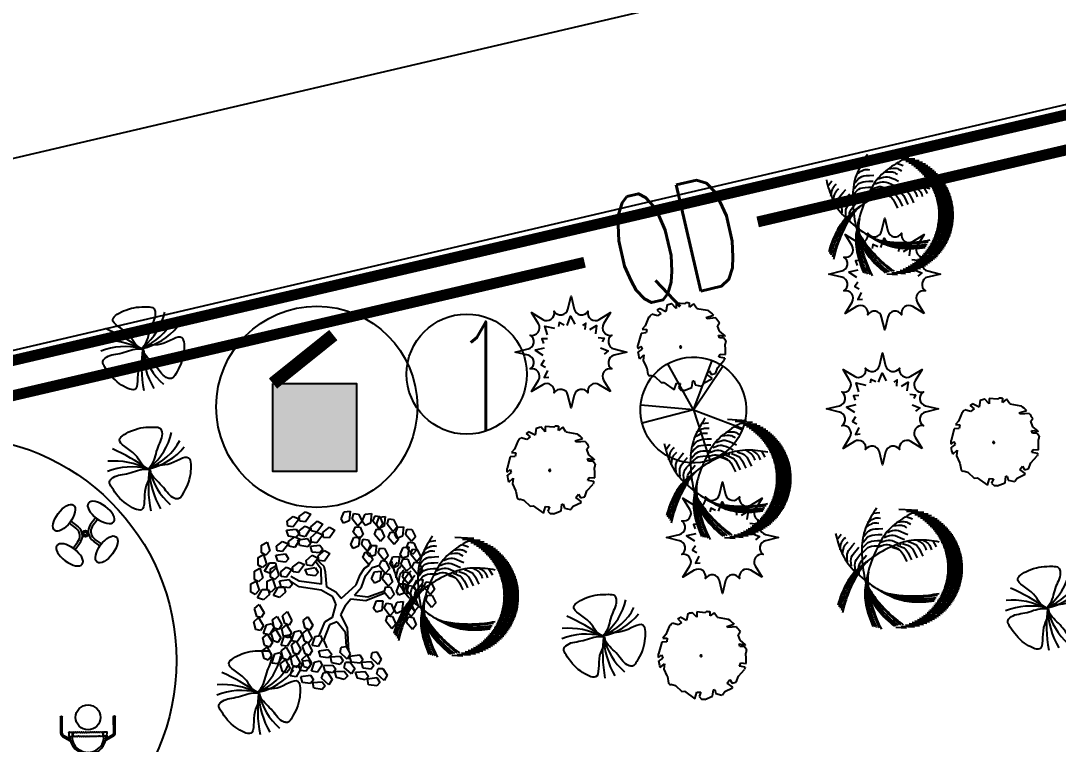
# Model space of a CAD drawing. Extents: x -809667 to 586099, y 3084146 to 3634412.
# Drawn here: x 381265.17 to 381281.83, y 3086096.39 to 3086108.01 of the extents above; entities that cross this region are included whole.
import ezdxf

# ---------------------------------------------------------------- set-up
doc = ezdxf.new("R2010")
doc.units = 0
doc.header["$LTSCALE"] = 0.5
doc.linetypes.add('CONTINOUS', pattern=[0])
doc.layers.get('0').update_dxf_attribs({"linetype": 'CONTINUOUS'})
for name, color, linetype in [('A-S-TREE', 95, 'CONTINUOUS'), ('DIM-照明', 3, 'CONTINUOUS'), ('JZD', 7, 'CONTINUOUS'), ('TEL_TEXT', 7, 'CONTINUOUS'), ('TREE', 3, 'CONTINUOUS'), ('WIRE-照明', 1, 'CONTINUOUS'), ('WIRE-通讯', 4, 'CONTINUOUS'), ('乔木', 84, 'CONTINUOUS'), ('器材', 1, 'CONTINUOUS'), ('文字', 7, 'CONTINUOUS'), ('树木', 94, 'CONTINUOUS')]:
    doc.layers.add(name, color=color, linetype=linetype)
doc.styles.add('_TEL_DIM', font='SIMPLEX', dxfattribs={"width": 0.8, "height": 3.5, "bigfont": 'HZTXT'})

# ---------------------------------------------------------------- blocks, each defined once
blk = doc.blocks.new('幌伞枫')
at = {"layer": '乔木', "color": 0}
for p, q in [((-531, 995), (-450, 1054)), ((-450, 1054), (-384, 1025)), ((-9, 966), (27, 1054)), ((27, 1054), (101, 1061)), ((101, 1061), (86, 944)), ((123, 966), (145, 1032)), ((145, 1032), (203, 1025)), ((284, 1025), (365, 1032)), ((365, 1032), (350, 915)), ((-677, 937), (-604, 995)), ((-670, 878), (-677, 937)), ((-604, 995), (-531, 966)), ((-531, 966), (-604, 870)), ((-523, 937), (-531, 995)), ((-450, 929), (-523, 937)), ((-384, 1025), (-450, 929)), ((-384, 870), (-303, 937)), ((-237, 900), (-310, 804)), ((-303, 937), (-237, 900)), ((20, 915), (-9, 966)), ((86, 944), (20, 915)), ((196, 878), (123, 966)), ((247, 937), (196, 878)), ((203, 1025), (247, 937)), ((247, 937), (284, 1025)), ((284, 885), (247, 937)), ((350, 915), (284, 885)), ((380, 937), (409, 1003)), ((460, 848), (380, 937)), ((409, 1003), (468, 995)), ((424, 900), (460, 988)), ((453, 848), (424, 900)), ((460, 988), (534, 995)), ((504, 900), (460, 848)), ((468, 995), (504, 900)), ((534, 995), (519, 878)), ((556, 900), (578, 966)), ((629, 812), (556, 900)), ((578, 966), (636, 959)), ((636, 959), (681, 870)), ((-685, 826), (-567, 841)), ((-663, 753), (-685, 826)), ((-604, 870), (-670, 878)), ((-567, 841), (-531, 782)), ((-531, 782), (-567, 738)), ((-531, 819), (-457, 878)), ((-523, 760), (-531, 819)), ((-457, 878), (-391, 848)), ((-391, 848), (-457, 746)), ((-377, 819), (-384, 870)), ((-384, 738), (-310, 804)), ((-310, 804), (-377, 819)), ((-310, 804), (-237, 768)), ((-237, 797), (-156, 863)), ((-230, 738), (-237, 797)), ((-156, 863), (-90, 826)), ((-90, 826), (-156, 731)), ((137, 804), (167, 870)), ((211, 716), (137, 804)), ((167, 870), (225, 863)), ((262, 775), (211, 716)), ((225, 863), (262, 775)), ((402, 775), (424, 841)), ((475, 687), (402, 775)), ((424, 841), (482, 834)), ((519, 878), (453, 848)), ((482, 834), (526, 746)), ((570, 738), (600, 804)), ((600, 804), (658, 797)), ((681, 870), (629, 812)), ((651, 775), (688, 863)), ((681, 724), (651, 775)), ((658, 797), (695, 709)), ((688, 863), (761, 870)), ((761, 870), (747, 753)), ((783, 775), (805, 841)), ((857, 687), (783, 775)), ((805, 841), (864, 834)), ((864, 834), (908, 746)), ((-993, 643), (-927, 680)), ((-993, 548), (-993, 643)), ((-927, 680), (-890, 570)), ((-810, 628), (-736, 687)), ((-736, 687), (-663, 658)), ((-663, 658), (-736, 562)), ((-567, 738), (-663, 753)), ((-663, 687), (-582, 746)), ((-655, 628), (-663, 687)), ((-582, 746), (-516, 716)), ((-516, 716), (-582, 614)), ((-545, 709), (-428, 724)), ((-523, 636), (-545, 709)), ((-457, 746), (-523, 760)), ((-428, 724), (-384, 665)), ((-384, 665), (-421, 621)), ((-391, 628), (-274, 643)), ((-377, 680), (-384, 738)), ((-310, 672), (-377, 680)), ((-237, 768), (-310, 672)), ((-274, 643), (-237, 592)), ((-156, 731), (-230, 738)), ((108, 650), (145, 738)), ((137, 599), (108, 650)), ((145, 738), (218, 746)), ((218, 746), (203, 628)), ((240, 650), (262, 716)), ((313, 562), (240, 650)), ((262, 716), (321, 709)), ((321, 709), (365, 621)), ((526, 746), (475, 687)), ((644, 650), (570, 738)), ((695, 709), (644, 650)), ((747, 753), (681, 724)), ((798, 614), (827, 680)), ((827, 680), (886, 672)), ((908, 746), (857, 687)), ((886, 672), (923, 584)), ((-1037, 489), (-971, 525)), ((-942, 518), (-993, 548)), ((-971, 525), (-934, 408)), ((-890, 570), (-942, 518)), ((-817, 518), (-699, 533)), ((-795, 445), (-817, 518)), ((-802, 570), (-810, 628)), ((-736, 562), (-802, 570)), ((-699, 533), (-663, 474)), ((-582, 614), (-655, 628)), ((-421, 621), (-523, 636)), ((-443, 452), (-369, 518)), ((-369, 555), (-391, 628)), ((-274, 548), (-369, 555)), ((-369, 518), (-296, 481)), ((-296, 511), (-215, 577)), ((-237, 592), (-274, 548)), ((-215, 577), (-149, 540)), ((-149, 540), (-215, 445)), ((203, 628), (137, 599)), ((255, 489), (284, 555)), ((284, 555), (336, 548)), ((306, 540), (350, 636)), ((343, 496), (306, 540)), ((365, 621), (313, 562)), ((336, 548), (380, 459)), ((409, 518), (343, 496)), ((350, 636), (424, 636)), ((424, 636), (409, 518)), ((446, 548), (468, 606)), ((519, 452), (446, 548)), ((468, 606), (526, 599)), ((526, 599), (570, 511)), ((717, 525), (754, 614)), ((747, 481), (717, 525)), ((754, 614), (827, 621)), ((871, 525), (798, 614)), ((827, 621), (813, 503)), ((849, 525), (871, 592)), ((923, 437), (849, 525)), ((871, 592), (930, 584)), ((923, 584), (871, 525)), ((930, 584), (974, 496)), ((-1037, 393), (-1037, 489)), ((-986, 364), (-1037, 393)), ((-934, 408), (-986, 364)), ((-956, 320), (-898, 423)), ((-898, 423), (-824, 423)), ((-883, 349), (-817, 386)), ((-824, 423), (-810, 364)), ((-817, 386), (-780, 269)), ((-699, 430), (-795, 445)), ((-663, 474), (-699, 430)), ((-611, 371), (-531, 430)), ((-465, 401), (-538, 305)), ((-531, 430), (-465, 401)), ((-435, 393), (-443, 452)), ((-369, 386), (-435, 393)), ((-296, 481), (-369, 386)), ((-257, 346), (-327, 441)), ((-222, 377), (-311, 462)), ((-288, 452), (-296, 511)), ((-215, 445), (-288, 452)), ((328, 401), (255, 489)), ((277, 357), (336, 393)), ((380, 459), (328, 401)), ((336, 393), (344, 419)), ((372, 364), (468, 393)), ((460, 386), (490, 452)), ((534, 291), (460, 386)), ((490, 452), (541, 445)), ((570, 511), (519, 452)), ((541, 445), (585, 349)), ((592, 408), (629, 496)), ((629, 357), (592, 408)), ((629, 496), (710, 503)), ((695, 386), (629, 357)), ((710, 503), (695, 386)), ((725, 408), (754, 474)), ((798, 320), (725, 408)), ((813, 503), (747, 481)), ((754, 474), (813, 467)), ((813, 467), (849, 371)), ((864, 364), (893, 430)), ((893, 430), (952, 423)), ((974, 496), (923, 437)), ((952, 423), (989, 335)), ((-1081, 320), (-1015, 357)), ((-1081, 217), (-1081, 320)), ((-1015, 357), (-978, 239)), ((-883, 291), (-956, 320)), ((-810, 364), (-883, 291)), ((-883, 247), (-883, 349)), ((-780, 269), (-832, 217)), ((-758, 313), (-685, 371)), ((-751, 254), (-758, 313)), ((-685, 371), (-619, 342)), ((-619, 342), (-685, 247)), ((-604, 313), (-611, 371)), ((-538, 305), (-604, 313)), ((-457, 342), (-332, 364)), ((-428, 276), (-457, 342)), ((-332, 261), (-428, 276)), ((-332, 364), (-296, 305)), ((-296, 305), (-332, 261)), ((-252, 158), (-257, 346)), ((-206, 307), (-222, 377)), ((-188, 124), (-206, 307)), ((174, 151), (225, 276)), ((225, 276), (277, 357)), ((240, 122), (291, 261)), ((291, 261), (372, 364)), ((365, 225), (402, 313)), ((402, 313), (482, 320)), ((482, 320), (468, 203)), ((497, 225), (526, 291)), ((526, 291), (585, 283)), ((585, 349), (534, 291)), ((585, 283), (622, 188)), ((747, 247), (769, 313)), ((769, 313), (827, 305)), ((849, 371), (798, 320)), ((827, 305), (871, 217)), ((937, 276), (864, 364)), ((989, 335), (937, 276)), ((-1125, 166), (-1059, 195)), ((-1125, 63), (-1125, 166)), ((-1030, 188), (-1081, 217)), ((-1059, 195), (-1022, 85)), ((-978, 239), (-1030, 188)), ((-927, 195), (-861, 225)), ((-927, 92), (-927, 195)), ((-832, 217), (-883, 247)), ((-861, 225), (-824, 114)), ((-773, 203), (-655, 217)), ((-751, 129), (-773, 203)), ((-685, 247), (-751, 254)), ((-648, 114), (-751, 129)), ((-655, 217), (-611, 158)), ((-611, 158), (-648, 114)), ((-531, 129), (-641, 203)), ((-531, 195), (-633, 254)), ((-252, 158), (-531, 195)), ((-259, 85), (-531, 129)), ((-9, -18), (174, 151)), ((402, 173), (365, 225)), ((468, 203), (402, 173)), ((570, 136), (497, 225)), ((519, 63), (541, 129)), ((541, 129), (600, 122)), ((622, 188), (570, 136)), ((673, 70), (710, 166)), ((710, 166), (783, 166)), ((820, 158), (747, 247)), ((783, 166), (769, 48)), ((805, 78), (827, 144)), ((871, 217), (820, 158)), ((827, 144), (886, 136)), ((879, 122), (923, 210)), ((886, 136), (930, 41)), ((923, 210), (996, 217)), ((996, 217), (981, 100)), ((1011, 122), (1040, 188)), ((1040, 188), (1099, 180)), ((1099, 180), (1143, 92)), ((-1074, 34), (-1125, 63)), ((-1022, 85), (-1074, 34)), ((-1044, -10), (-986, 92)), ((-986, 92), (-912, 92)), ((-898, 34), (-971, -32)), ((-876, 63), (-927, 92)), ((-912, 92), (-898, 34)), ((-824, 114), (-876, 63)), ((-846, 19), (-788, 122)), ((-773, -3), (-846, 19)), ((-788, 122), (-714, 122)), ((-699, 63), (-773, -3)), ((-714, 122), (-699, 63)), ((-112, 4), (-259, 85)), ((-76, 63), (-188, 124)), ((-76, -84), (-112, 4)), ((-9, -18), (-76, 63)), ((152, 26), (240, 122)), ((152, 26), (318, 4)), ((295, -42), (527, 53)), ((318, 4), (524, 78)), ((592, -25), (519, 63)), ((644, 34), (592, -25)), ((600, 122), (644, 34)), ((703, 26), (673, 70)), ((769, 48), (703, 26)), ((879, -18), (805, 78)), ((915, 78), (879, 122)), ((930, 41), (879, -18)), ((981, 100), (915, 78)), ((1092, 34), (1011, 122)), ((1033, -40), (1055, 26)), ((1055, 26), (1114, 19)), ((1143, 92), (1092, 34)), ((1114, 19), (1158, -69)), ((-1081, -142), (-1022, -91)), ((-971, -32), (-1044, -10)), ((-1022, -91), (-964, -194)), ((-76, -84), (-120, -253)), ((42, -98), (-20, -221)), ((-9, -18), (-9, -18)), ((-9, -18), (-9, -18)), ((-9, -18), (-9, -18)), ((-9, -18), (-9, -18)), ((-9, -18), (-9, -18)), ((-9, -18), (-9, -18)), ((-9, -18), (-9, -18)), ((-9, -18), (-9, -18)), ((-9, -18), (-9, -18)), ((-9, -18), (-9, -18)), ((-9, -18), (-9, -18)), ((-9, -18), (-9, -18)), ((-9, -18), (-9, -18)), ((-9, -18), (-9, -18)), ((-9, -18), (-9, -18)), ((-9, -18), (-9, -18)), ((-9, -18), (-9, -18)), ((-9, -18), (-9, -18)), ((-9, -18), (-9, -18)), ((-9, -18), (-9, -18)), ((-9, -18), (-9, -18)), ((-9, -18), (-9, -18)), ((-9, -18), (-9, -18)), ((-9, -18), (-9, -18)), ((-9, -18), (-9, -18)), ((-9, -18), (-9, -18)), ((-9, -18), (-9, -18)), ((-9, -18), (-9, -18)), ((-9, -18), (-9, -18)), ((-9, -18), (-9, -18)), ((-9, -18), (-9, -18)), ((-9, -18), (-9, -18)), ((-9, -18), (-9, -18)), ((-9, -18), (-9, -18)), ((-9, -18), (-9, -18)), ((-9, -18), (-9, -18)), ((-9, -18), (-9, -18)), ((-9, -18), (-9, -18)), ((-9, -18), (-9, -18)), ((-9, -18), (-9, -18)), ((42, -98), (109, -22)), ((109, -22), (295, -42)), ((387, -142), (424, -47)), ((424, -47), (504, -47)), ((504, -47), (490, -165)), ((519, -135), (548, -76)), ((548, -76), (607, -84)), ((607, -84), (644, -172)), ((644, -150), (681, -62)), ((681, -62), (754, -54)), ((754, -54), (739, -172)), ((776, -150), (805, -84)), ((805, -84), (857, -91)), ((820, -84), (849, -18)), ((893, -172), (820, -84)), ((849, -18), (908, -25)), ((857, -91), (901, -187)), ((945, -120), (893, -172)), ((908, -25), (945, -120)), ((1106, -128), (1033, -40)), ((1158, -69), (1106, -128)), ((-1089, -304), (-1030, -253)), ((-1052, -238), (-1081, -142)), ((-1000, -253), (-1052, -238)), ((-1030, -253), (-971, -355)), ((-964, -194), (-1000, -253)), ((-861, -282), (-802, -238)), ((-802, -238), (-744, -341)), ((-736, -231), (-677, -179)), ((-707, -326), (-736, -231)), ((-677, -179), (-619, -289)), ((-479, -289), (-421, -245)), ((-421, -245), (-362, -348)), ((-120, -253), (-215, -311)), ((-20, -221), (62, -380)), ((424, -187), (387, -142)), ((490, -165), (424, -187)), ((592, -231), (519, -135)), ((541, -297), (563, -231)), ((563, -231), (622, -238)), ((644, -172), (592, -231)), ((622, -238), (666, -333)), ((673, -201), (644, -150)), ((739, -172), (673, -201)), ((849, -238), (776, -150)), ((791, -311), (820, -245)), ((820, -245), (879, -253)), ((901, -187), (849, -238)), ((879, -253), (915, -341)), ((-1067, -399), (-1089, -304)), ((-971, -355), (-1008, -414)), ((-971, -451), (-934, -341)), ((-934, -341), (-868, -326)), ((-839, -377), (-898, -465)), ((-868, -326), (-839, -377)), ((-839, -385), (-861, -282)), ((-744, -341), (-780, -399)), ((-744, -392), (-685, -341)), ((-655, -348), (-707, -326)), ((-685, -341), (-626, -443)), ((-619, -289), (-655, -348)), ((-457, -385), (-479, -289)), ((-362, -348), (-399, -407)), ((-215, -311), (-285, -477)), ((-156, -341), (-230, -532)), ((-61, -304), (-156, -341)), ((-61, -304), (38, -431)), ((62, -380), (79, -664)), ((614, -392), (541, -297)), ((666, -333), (614, -392)), ((871, -399), (791, -311)), ((915, -341), (871, -399)), ((-1008, -414), (-1067, -399)), ((-978, -502), (-920, -458)), ((-956, -598), (-978, -502)), ((-898, -465), (-971, -451)), ((-920, -458), (-861, -561)), ((-876, -443), (-817, -399)), ((-846, -539), (-876, -443)), ((-780, -399), (-839, -385)), ((-817, -399), (-758, -502)), ((-758, -502), (-795, -561)), ((-751, -598), (-714, -480)), ((-722, -487), (-744, -392)), ((-663, -502), (-722, -487)), ((-714, -480), (-648, -465)), ((-626, -443), (-663, -502)), ((-648, -465), (-626, -524)), ((-626, -539), (-589, -429)), ((-589, -429), (-523, -414)), ((-494, -465), (-553, -554)), ((-523, -414), (-494, -465)), ((-487, -451), (-428, -399)), ((-465, -546), (-487, -451)), ((-399, -407), (-457, -385)), ((-428, -399), (-369, -510)), ((-369, -510), (-413, -568)), ((-369, -598), (-332, -487)), ((-332, -487), (-266, -473)), ((-266, -473), (-244, -524)), ((38, -431), (49, -612)), ((-986, -664), (-927, -620)), ((-898, -620), (-956, -598)), ((-927, -620), (-868, -722)), ((-861, -561), (-898, -620)), ((-795, -561), (-846, -539)), ((-677, -605), (-751, -598)), ((-751, -664), (-692, -620)), ((-692, -620), (-633, -722)), ((-626, -524), (-677, -605)), ((-553, -554), (-626, -539)), ((-626, -590), (-567, -546)), ((-597, -693), (-626, -590)), ((-567, -546), (-509, -649)), ((-487, -605), (-428, -554)), ((-457, -700), (-487, -605)), ((-413, -568), (-465, -546)), ((-428, -554), (-369, -664)), ((-296, -612), (-369, -598)), ((-244, -524), (-296, -612)), ((-230, -532), (-186, -627)), ((-24, -686), (-9, -620)), ((-9, -620), (49, -612)), ((49, -612), (101, -700)), ((-964, -759), (-986, -664)), ((-912, -781), (-964, -759)), ((-868, -722), (-912, -781)), ((-868, -818), (-832, -700)), ((-832, -700), (-766, -686)), ((-744, -744), (-795, -825)), ((-766, -686), (-744, -744)), ((-729, -759), (-751, -664)), ((-670, -781), (-729, -759)), ((-633, -722), (-670, -781)), ((-633, -752), (-575, -708)), ((-611, -847), (-633, -752)), ((-545, -708), (-597, -693)), ((-575, -708), (-516, -810)), ((-509, -649), (-545, -708)), ((-494, -766), (-435, -715)), ((-472, -862), (-494, -766)), ((-406, -722), (-457, -700)), ((-435, -715), (-377, -818)), ((-369, -664), (-406, -722)), ((-288, -664), (-171, -649)), ((-266, -737), (-288, -664)), ((-171, -752), (-266, -737)), ((-171, -649), (-127, -708)), ((-127, -708), (-171, -752)), ((-142, -737), (-24, -730)), ((-127, -810), (-142, -737)), ((64, -766), (-24, -686)), ((-24, -730), (13, -788)), ((101, -700), (64, -766)), ((93, -730), (218, -715)), ((115, -803), (93, -730)), ((218, -715), (255, -774)), ((358, -752), (372, -686)), ((446, -832), (358, -752)), ((372, -686), (431, -678)), ((431, -678), (482, -766)), ((482, -766), (446, -832)), ((-795, -825), (-868, -818)), ((-766, -825), (-699, -774)), ((-736, -921), (-766, -825)), ((-699, -774), (-641, -884)), ((-641, -884), (-685, -935)), ((-641, -972), (-604, -862)), ((-553, -869), (-611, -847)), ((-604, -862), (-538, -847)), ((-516, -810), (-553, -869)), ((-538, -847), (-516, -899)), ((-516, -906), (-479, -788)), ((-479, -788), (-413, -781)), ((-413, -877), (-472, -862)), ((-384, -832), (-443, -913)), ((-413, -781), (-384, -832)), ((-377, -818), (-413, -877)), ((-377, -913), (-340, -803)), ((-340, -803), (-274, -788)), ((-244, -840), (-303, -928)), ((-274, -788), (-244, -840)), ((-230, -847), (-112, -840)), ((-208, -921), (-230, -847)), ((-24, -832), (-127, -810)), ((-112, -840), (-76, -891)), ((-76, -891), (-112, -935)), ((13, -788), (-24, -832)), ((27, -869), (42, -803)), ((115, -950), (27, -869)), ((42, -803), (101, -803)), ((101, -803), (159, -884)), ((218, -818), (115, -803)), ((159, -884), (115, -950)), ((255, -774), (218, -818)), ((240, -803), (358, -796)), ((262, -877), (240, -803)), ((358, -891), (262, -877)), ((358, -796), (394, -847)), ((394, -847), (358, -891)), ((431, -950), (446, -884)), ((446, -884), (504, -884)), ((504, -884), (556, -965)), ((-685, -935), (-736, -921)), ((-567, -987), (-641, -972)), ((-516, -899), (-567, -987)), ((-443, -913), (-516, -906)), ((-509, -979), (-391, -965)), ((-487, -1053), (-509, -979)), ((-391, -965), (-354, -1023)), ((-354, -1023), (-391, -1067)), ((-303, -928), (-377, -913)), ((-252, -1001), (-230, -935)), ((-164, -1082), (-252, -1001)), ((-230, -935), (-178, -928)), ((-112, -935), (-208, -921)), ((-178, -928), (-120, -1016)), ((-120, -1016), (-164, -1082)), ((-90, -921), (27, -913)), ((-68, -994), (-90, -921)), ((27, -1016), (-68, -994)), ((27, -913), (71, -972)), ((71, -972), (27, -1016)), ((167, -928), (284, -921)), ((189, -1001), (167, -928)), ((284, -1023), (189, -1001)), ((284, -921), (328, -979)), ((328, -979), (284, -1023)), ((313, -1009), (431, -994)), ((328, -1082), (313, -1009)), ((519, -1031), (431, -950)), ((431, -994), (468, -1053)), ((556, -965), (519, -1031)), ((-391, -1067), (-487, -1053)), ((-362, -1053), (-244, -1045)), ((-347, -1126), (-362, -1053)), ((-244, -1141), (-347, -1126)), ((-244, -1045), (-208, -1097)), ((-208, -1097), (-244, -1141)), ((431, -1097), (328, -1082)), ((468, -1053), (431, -1097))]:
    blk.add_line(p, q, dxfattribs=at)
blk = doc.blocks.new('A$C42CC5923')
at = {"layer": '器材', "color": 0}
for p, q in [((319, 751), (407, 634)), ((351, 775), (439, 658)), ((751, 719), (634, 631)), ((775, 687), (658, 599)), ((263, 351), (360, 425)), ((287, 319), (386, 394)), ((687, 263), (612, 363)), ((719, 287), (645, 385))]:
    blk.add_line(p, q, dxfattribs=at)
for radius in [50, 25]:
    blk.add_circle((519, 519), radius, dxfattribs=at)
for centre, radius, start, end in [((279, 553), 152, 302.4629, 32.4629), ((281, 552), 190, 303.7495, 33.7495), ((757, 486), 190, 130.3037, 220.3037), ((758, 485), 152, 131.5902, 221.5902)]:
    blk.add_arc(centre, radius, start, end, dxfattribs=at)
for centre, major_axis in [((263, 858), (-203, -153)), ((774, 180), (203, 153))]:
    blk.add_ellipse(centre, major_axis=major_axis, ratio=0.467287, dxfattribs=at)
at = {"layer": '器材', "color": 0, "extrusion": (0, 0, -1)}
for centre, major_axis in [((857, 774), (153, -203)), ((180, 264), (-153, 203))]:
    blk.add_ellipse(centre, major_axis=major_axis, ratio=0.467287, dxfattribs=at)
blk = doc.blocks.new('A$C13153371')
at = {"layer": '器材', "color": 0}
for p, q in [((458, 875), (195, 876)), ((458, 850), (195, 851)), ((484, 835), (547, 725)), ((506, 847), (576, 725)), ((1247, 868), (1463, 867)), ((1247, 843), (1463, 842)), ((440, 743), (439, 742)), ((439, 739), (439, 742)), ((440, 738), (439, 739)), ((440, 738), (439, 737)), ((439, 737), (439, 689)), ((440, 688), (439, 689)), ((440, 745), (440, 743)), ((504, 742), (440, 743)), ((504, 687), (440, 688)), ((449, 746), (441, 746)), ((442, 668), (442, 678)), ((497, 682), (447, 683)), ((450, 745), (450, 743)), ((494, 744), (494, 742)), ((503, 745), (495, 745)), ((502, 667), (502, 677)), ((504, 744), (504, 742)), ((505, 741), (504, 742)), ((505, 738), (504, 737)), ((505, 736), (504, 737)), ((505, 688), (504, 687)), ((505, 738), (505, 741)), ((505, 736), (505, 688)), ((505, 728), (505, 696)), ((576, 725), (547, 725)), ((1192, 823), (1147, 568)), ((1217, 818), (1172, 568)), ((441, 638), (442, 658)), ((441, 608), (441, 628)), ((441, 578), (441, 598)), ((441, 548), (441, 568)), ((441, 518), (441, 538)), ((441, 488), (441, 508)), ((501, 637), (502, 657)), ((501, 607), (501, 627)), ((501, 577), (501, 597)), ((501, 547), (501, 567)), ((501, 517), (501, 537)), ((501, 487), (501, 507)), ((1147, 568), (1172, 568)), ((440, 338), (441, 358)), ((441, 458), (441, 478)), ((441, 428), (441, 448)), ((441, 398), (441, 418)), ((441, 368), (441, 388)), ((500, 337), (501, 357)), ((501, 457), (501, 477)), ((501, 427), (501, 447)), ((501, 397), (501, 417)), ((501, 367), (501, 387)), ((779, 452), (897, 452)), ((779, 420), (897, 420)), ((1021, 448), (1122, 448)), ((1021, 423), (1122, 423)), ((1122, 423), (1122, 448)), ((438, 188), (437, 187)), ((437, 139), (437, 187)), ((502, 187), (438, 188)), ((440, 308), (440, 328)), ((440, 298), (440, 278)), ((440, 248), (440, 268)), ((440, 218), (440, 238)), ((440, 198), (440, 208)), ((445, 193), (495, 192)), ((500, 307), (500, 327)), ((500, 297), (500, 277)), ((500, 247), (500, 267)), ((500, 217), (500, 237)), ((500, 197), (500, 207)), ((503, 186), (502, 187)), ((503, 138), (503, 186)), ((503, 146), (503, 178)), ((1190, 47), (1146, 302)), ((1146, 302), (1171, 302)), ((1214, 52), (1171, 302)), ((455, 25), (192, 26)), ((455, 0), (192, 1)), ((438, 138), (437, 139)), ((438, 138), (437, 137)), ((437, 137), (437, 134)), ((438, 133), (437, 134)), ((502, 132), (438, 133)), ((438, 131), (438, 133)), ((447, 130), (439, 130)), ((448, 131), (448, 133)), ((481, 40), (545, 149)), ((492, 130), (492, 132)), ((501, 129), (493, 129)), ((503, 138), (502, 137)), ((503, 136), (502, 137)), ((503, 133), (502, 132)), ((502, 130), (502, 132)), ((503, 27), (574, 149)), ((503, 136), (503, 133)), ((574, 149), (545, 149)), ((1244, 27), (1460, 26)), ((1244, 2), (1460, 1))]:
    blk.add_line(p, q, dxfattribs=at)
for centre, radius in [((194, 863), 12.5), ((200, 440), 200), ((1159, 535), 33), ((1445, 405), 200), ((958, 436), 63.5), ((958, 436), 57), ((1138, 435), 16), ((1159, 335), 33), ((191, 13), 12.5), ((1460, 14), 12.5)]:
    blk.add_circle(centre, radius, dxfattribs=at)
for centre, radius, start, end in [((458, 820), 55, 29.8087, 89.8087), ((458, 820), 30, 29.8087, 89.8087), ((1246, 813), 55, 89.8087, 169.8087), ((1246, 813), 30, 89.8087, 169.8087), ((442, 663), 5, 89.8087, 269.8087), ((441, 745), 1, 89.8087, 179.8087), ((447, 678), 5, 89.8087, 179.8087), ((449, 745), 1, 359.8087, 89.8087), ((495, 744), 1, 89.8087, 179.8087), ((497, 677), 5, 359.8087, 89.8087), ((502, 662), 5, 269.8087, 89.8087), ((503, 744), 1, 359.8087, 89.8087), ((504, 437), 259, 269.8087, 89.8087), ((504, 437), 291, 2.9606, 89.8087), ((441, 633), 5, 89.8087, 269.8087), ((441, 603), 5, 89.8087, 269.8087), ((441, 573), 5, 89.8087, 269.8087), ((441, 543), 5, 89.8087, 269.8087), ((441, 513), 5, 89.8087, 269.8087), ((501, 632), 5, 269.8087, 89.8087), ((501, 602), 5, 269.8087, 89.8087), ((501, 572), 5, 269.8087, 89.8087), ((501, 542), 5, 269.8087, 89.8087), ((501, 512), 5, 269.8087, 89.8087), ((1354, 434), 232, 160.3764, 199.241), ((1159, 535), 33, 223.5476, 281.6072), ((1354, 434), 200, 160.0241, 199.5934), ((440, 333), 5, 89.8087, 269.8087), ((441, 483), 5, 89.8087, 269.8087), ((441, 453), 5, 89.8087, 269.8087), ((441, 423), 5, 89.8087, 269.8087), ((441, 393), 5, 89.8087, 269.8087), ((441, 363), 5, 89.8087, 269.8087), ((500, 332), 5, 269.8087, 89.8087), ((501, 482), 5, 269.8087, 89.8087), ((501, 452), 5, 269.8087, 89.8087), ((501, 422), 5, 269.8087, 89.8087), ((501, 392), 5, 269.8087, 89.8087), ((501, 362), 5, 269.8087, 89.8087), ((504, 437), 291, 269.8087, 356.6568), ((779, 436), 16, 89.8087, 269.8087), ((1159, 335), 33, 78.0103, 136.0698), ((440, 303), 5, 89.8087, 269.8087), ((440, 273), 5, 89.8087, 269.8087), ((440, 243), 5, 89.8087, 269.8087), ((440, 213), 5, 89.8087, 269.8087), ((445, 198), 5, 179.8087, 269.8087), ((495, 197), 5, 269.8087, 359.8087), ((500, 302), 5, 269.8087, 89.8087), ((500, 272), 5, 269.8087, 89.8087), ((500, 242), 5, 269.8087, 89.8087), ((500, 212), 5, 269.8087, 89.8087), ((439, 131), 1, 179.8087, 269.8087), ((447, 131), 1, 269.8087, 359.8087), ((456, 55), 30, 269.8087, 329.8087), ((456, 55), 55, 269.8087, 329.8087), ((493, 130), 1, 179.8087, 269.8087), ((501, 130), 1, 269.8087, 359.8087), ((1244, 57), 55, 189.8087, 269.8087), ((1244, 57), 30, 189.8087, 269.8087)]:
    blk.add_arc(centre, radius, start, end, dxfattribs=at)
blk = doc.blocks.new('白玉兰')
at = {"color": 0}
for centre, radius, start, end in [((-1261, 1665), 2054, 309.3934, 347.1655), ((-713, 1844), 1941, 291.8214, 332.6346), ((-478, 2077), 2115, 283.2993, 320.8528), ((-4729, -6984), 8429, 56.1879, 65.279), ((-559, -2135), 2214, 76.7033, 111.4018), ((-1148, -2037), 2310, 61.625, 95.1491), ((4371, -556), 4392, 172.1708, 190.6677), ((2827, 107), 2821, 182.2544, 209.8868), ((2146, 475), 2185, 193.3063, 228.4107)]:
    blk.add_arc(centre, radius, start, end, dxfattribs=at)
for points in [[(-33, 16), (-233, 73), (-342, 562), (-1254, 922), (-425, 1375), (-33, 1392), (376, 1386), (477, 1091), (236, 716), (185, 277), (29, 67), (-7, 18)], [(8, 31), (155, 177), (635, 34), (1395, 653), (1385, -291), (1209, -641), (1004, -995), (697, -939), (487, -546), (129, -287), (22, -49), (-3, 7)], [(36, -22), (99, -220), (-250, -580), (-51, -1540), (-885, -1095), (-1114, -777), (-1334, -432), (-1142, -186), (-697, -181), (-301, 17), (-41, 2), (21, -1)]]:
    blk.add_open_spline(points, degree=3, knots=[0, 0, 0, 0, 621.989778, 1340.944545, 1869.007736, 2592.427455, 2798.699245, 2915.827596, 3435.261502, 4029.77129, 4212.300518, 4212.300518, 4212.300518, 4212.300518], dxfattribs=at)
blk = doc.blocks.new('A$C753C54BC')
at = {"layer": 'JZD'}
h = blk.add_hatch(color=0, dxfattribs=at)
h.dxf.hatch_style = 1
h.paths.add_polyline_path([(1.403, 3.061), (3.463, 3.061), (3.463, 0.891), (1.403, 0.891)])
at = {"layer": 'JZD', "color": 0, "const_width": 0.324}
blk.add_lwpolyline([(1.403, 3.061), (2.894, 4.258)], dxfattribs=at)
at = {"layer": 'JZD', "color": 0}
blk.add_lwpolyline([(1.403, 3.061), (3.463, 3.061), (3.463, 0.891), (1.403, 0.891)], close=True, dxfattribs=at)
blk.add_circle((2.485, 2.485), 2.485, dxfattribs=at)
blk = doc.blocks.new('TREE1')
at = {"layer": 'A-S-TREE', "color": 0}
for p, q in [((-50, 23), (36, 4021)), ((-50, 23), (-3120, 2586)), ((-49, 22), (-3255, -2371)), ((-49, 23), (-2621, -3042)), ((-50, 23), (629, -3920)), ((-50, 23), (3590, -1636)), ((-50, 23), (3937, -304))]:
    blk.add_line(p, q, dxfattribs=at)
blk.add_ellipse((-50, 22), major_axis=(4000, 0), ratio=1, dxfattribs=at)
blk = doc.blocks.new('T-7')
at = {"layer": 'TREE', "color": 8, "ltscale": 200, "xscale": 0.4020618556701031, "yscale": 0.4020618556701031, "zscale": 0.4020618556701031, "rotation": 199.2879054791862}
blk.add_blockref('TREE1', (4, 110), dxfattribs=at)
blk = doc.blocks.new('*E54')
at = {"layer": 'TREE', "color": 0}
blk.add_ellipse((-2.37, 3.565), major_axis=(2.696, 1.394), ratio=1, start_param=0.518575, end_param=0.519414, dxfattribs=at)
blk = doc.blocks.new('A$C4C586FE1')
at = {"layer": 'TREE', "color": 0}
for p, q in [((1100, 2801), (873, 2660)), ((1294, 2743), (1193, 2819)), ((1261, 2599), (1294, 2743)), ((1418, 2836), (1389, 2617)), ((1787, 2660), (1418, 2836)), ((1875, 2686), (1787, 2660)), ((2108, 2532), (1875, 2686)), ((514, 2441), (288, 2276)), ((570, 2555), (514, 2441)), ((785, 2557), (585, 2566)), ((842, 2436), (785, 2557)), ((885, 2449), (842, 2436)), ((873, 2660), (885, 2449)), ((1389, 2617), (1261, 2599)), ((2261, 2516), (2108, 2532)), ((2273, 2551), (2261, 2516)), ((2411, 2297), (2336, 2500)), ((208, 2079), (171, 1878)), ((330, 2136), (208, 2079)), ((288, 2276), (288, 2250)), ((288, 2250), (484, 2157)), ((422, 2031), (330, 2136)), ((484, 2157), (422, 2031)), ((2434, 2275), (2411, 2297)), ((2565, 2086), (2434, 2275)), ((2577, 1905), (2565, 2086)), ((2688, 2051), (2577, 1905)), ((171, 1878), (16, 1628)), ((2666, 1735), (2772, 1843)), ((2724, 1646), (2666, 1735)), ((2799, 1744), (2724, 1646)), ((173, 1443), (0, 1425)), ((0, 1425), (27, 1279)), ((6, 1547), (198, 1550)), ((198, 1550), (173, 1443)), ((2788, 1244), (2821, 1629)), ((27, 1279), (67, 1102)), ((67, 988), (67, 1102)), ((2632, 1202), (2788, 1244)), ((2635, 1086), (2632, 1202)), ((2775, 1105), (2635, 1086)), ((2702, 978), (2775, 1105)), ((67, 988), (157, 906)), ((335, 852), (122, 842)), ((123, 841), (320, 727)), ((157, 906), (291, 931)), ((291, 931), (335, 852)), ((320, 727), (414, 564)), ((2643, 702), (2702, 978)), ((414, 564), (369, 464)), ((513, 326), (783, 402)), ((827, 368), (610, 253)), ((783, 402), (827, 368)), ((2130, 415), (2352, 350)), ((2132, 192), (2130, 415)), ((2275, 501), (2371, 599)), ((2419, 413), (2275, 501)), ((2371, 599), (2563, 580)), ((1176, 133), (821, 132)), ((1176, 133), (1302, 10)), ((1302, 10), (1413, 132)), ((1413, 132), (1432, 0)), ((1540, 5), (1587, 59)), ((1587, 59), (1859, 85)), ((1826, 254), (2000, 124)), ((1859, 85), (1826, 254))]:
    blk.add_line(p, q, dxfattribs=at)
at = {"layer": 'TREE', "color": 0, "extrusion": (0, 0, -1)}
for major_axis, start_param, end_param in [((1003, 1003), -1.011805, -0.945114), ((1003, 1003), -1.426629, -1.413216), ((1003, 1003), -0.139248, -0.081961), ((839, 1144), 0.475418, 0.633835), ((1003, 1003), 0.553886, 0.636541), ((1003, 1003), 4.017991, 4.075425), ((1003, 1003), 1.314933, 1.417635), ((839, 1143), 3.200433, 3.340883), ((1003, 1003), 1.573401, 1.638153), ((839, 1144), 2.942836, 3.115157), ((1003, 1003), 2.270337, 2.346427), ((1003, 1003), 1.829101, 1.934165)]:
    blk.add_ellipse((1418, 1418), major_axis=major_axis, ratio=1, start_param=start_param, end_param=end_param, dxfattribs=at)
at = {"layer": 'TREE', "color": 0, "linetype": 'Continuous'}
for start_param, end_param in [(0.01341, 3.155003), (3.155003, 6.296595)]:
    blk.add_ellipse((1466, 1447), major_axis=(19.2, 19.2), ratio=1, start_param=start_param, end_param=end_param, dxfattribs=at)
at = {"layer": 'TREE', "color": 8, "linetype": 'CONTINOUS', "extrusion": (0, 0, -1), "xscale": 467.4085850556439, "yscale": 467.4085850556439, "zscale": -467.4085850556439, "rotation": 278.9250190116231}
blk.add_blockref('*E54', (-2893, 66), dxfattribs=at)
blk = doc.blocks.new('红枫')
at = {"color": 0}
blk.add_lwpolyline([(1297, -1371), (924, -1143, 0.665495), (552, -1412, 0.665495), (98, -1485), (-4, -1910), (-107, -1485, 0.665495), (-561, -1412, 0.665495), (-933, -1143), (-1306, -1371), (-1078, -998, 0.665495), (-1348, -625, 0.665495), (-1420, -172), (-1845, -69), (-1420, 34, 0.665495), (-1348, 487, 0.665495), (-1078, 859), (-1306, 1233), (-933, 1005, 0.665495), (-561, 1274, 0.665495), (-107, 1347), (-4, 1772), (98, 1347, 0.665495), (552, 1274, 0.665495), (924, 1005), (1297, 1233), (1069, 859, 0.665495), (1339, 487, 0.665495), (1411, 34), (1836, -69), (1411, -172, 0.665495), (1339, -625, 0.665495), (1069, -998)], format="xyb", close=True, dxfattribs=at)
blk.add_lwpolyline([(1297, -1371), (924, -1143, 0.665495), (552, -1412, 0.665495), (98, -1485), (-4, -1910), (-107, -1485, 0.665495), (-561, -1412, 0.665495), (-933, -1143), (-1306, -1371), (-1078, -998, 0.665495), (-1348, -625, 0.665495), (-1420, -172), (-1845, -69), (-1420, 34, 0.665495), (-1348, 487, 0.665495), (-1078, 859), (-1306, 1233), (-933, 1005, 0.665495), (-561, 1274, 0.665495), (-107, 1347), (-4, 1772), (98, 1347, 0.665495), (552, 1274, 0.665495), (924, 1005), (1297, 1233), (1069, 859, 0.665495), (1339, 487, 0.665495), (1411, 34), (1836, -69), (1411, -172, 0.665495), (1339, -625, 0.665495), (1069, -998)], format="xyb", close=True, dxfattribs=at)
for points in [[(-137, 808), (-20, 1111), (120, 855)], [(-783, 497), (-869, 784), (-550, 714)], [(-231, 823), (-394, 901), (-417, 777)], [(462, 676), (478, 886), (369, 808)], [(618, 676), (836, 808), (797, 528)], [(-783, 372), (-962, 364), (-908, 217)], [(891, 411), (1085, 388), (1023, 271)], [(-885, 61), (-1188, -9), (-931, -172)], [(968, 69), (1218, -32), (1085, -141)], [(-892, -336), (-994, -484), (-846, -561)], [(-783, -678), (-892, -911), (-737, -896)]]:
    blk.add_lwpolyline(points, dxfattribs=at)
blk = doc.blocks.new('03')
at = {"layer": '树木', "color": 0}
for p, q in [((-0.263, 1.468), (-0.407, 1.178)), ((-0.224, 1.479), (-0.367, 1.189)), ((-0.186, 1.489), (-0.329, 1.199)), ((-0.148, 1.496), (-0.291, 1.208)), ((-0.112, 1.503), (-0.254, 1.215)), ((-0.076, 1.508), (-0.218, 1.221)), ((-0.04, 1.512), (-0.182, 1.225)), ((-0.005, 1.516), (-0.147, 1.229)), ((0.029, 1.518), (-0.112, 1.231)), ((0.063, 1.519), (-0.078, 1.232)), ((0.097, 1.519), (-0.045, 1.233)), ((0.13, 1.518), (-0.011, 1.232)), ((0.163, 1.516), (0.021, 1.231)), ((0.195, 1.513), (0.054, 1.229)), ((0.227, 1.51), (0.086, 1.225)), ((0.258, 1.506), (0.117, 1.221)), ((0.289, 1.501), (0.148, 1.217)), ((0.32, 1.495), (0.179, 1.211)), ((0.35, 1.488), (0.209, 1.205)), ((0.38, 1.481), (0.239, 1.198)), ((0.409, 1.473), (0.269, 1.19)), ((0.438, 1.464), (0.298, 1.182)), ((-0.67, 1.254), (-0.82, 0.951)), ((-0.616, 1.295), (-0.765, 0.994)), ((-0.566, 1.329), (-0.714, 1.031)), ((-0.518, 1.358), (-0.665, 1.062)), ((-0.472, 1.383), (-0.618, 1.088)), ((-0.428, 1.405), (-0.573, 1.111)), ((-0.385, 1.424), (-0.53, 1.131)), ((-0.343, 1.441), (-0.488, 1.149)), ((-0.303, 1.456), (-0.447, 1.164)), ((0.467, 1.455), (0.327, 1.173)), ((0.496, 1.445), (0.356, 1.163)), ((0.524, 1.434), (0.384, 1.152)), ((0.552, 1.423), (0.412, 1.141)), ((0.579, 1.411), (0.44, 1.129)), ((0.606, 1.398), (0.467, 1.117)), ((0.633, 1.384), (0.494, 1.104)), ((0.66, 1.37), (0.521, 1.09)), ((0.686, 1.355), (0.547, 1.075)), ((0.712, 1.34), (0.573, 1.06)), ((0.737, 1.324), (0.598, 1.044)), ((0.762, 1.307), (0.624, 1.028)), ((0.787, 1.289), (0.649, 1.01)), ((0.811, 1.271), (0.673, 0.992)), ((0.835, 1.252), (0.697, 0.974)), ((-0.875, 1.043), (-1.045, 0.699)), ((-0.794, 1.14), (-0.951, 0.823)), ((-0.728, 1.204), (-0.881, 0.896)), ((-0.197, 1.084), (-0.062, 1.101)), ((0.859, 1.233), (0.721, 0.954)), ((0.883, 1.212), (0.745, 0.934)), ((0.906, 1.191), (0.768, 0.913)), ((0.928, 1.169), (0.791, 0.892)), ((0.95, 1.146), (0.813, 0.869)), ((0.972, 1.123), (0.835, 0.846)), ((0.994, 1.098), (0.857, 0.822)), ((1.015, 1.073), (0.878, 0.797)), ((1.035, 1.047), (0.899, 0.771)), ((-0.86, 0.779), (-0.766, 0.877)), ((-0.302, 0.9), (-0.254, 0.932)), ((-0.289, 0.833), (-0.251, 0.857)), ((-0.254, 0.932), (-0.216, 0.957)), ((-0.251, 0.857), (-0.221, 0.874)), ((-0.221, 0.874), (-0.196, 0.885)), ((-0.216, 0.957), (-0.187, 0.974)), ((-0.196, 0.885), (-0.172, 0.891)), ((-0.187, 0.974), (-0.161, 0.985)), ((-0.172, 0.891), (-0.147, 0.893)), ((-0.161, 0.985), (-0.138, 0.991)), ((-0.147, 0.893), (-0.118, 0.892)), ((-0.138, 0.991), (-0.113, 0.992)), ((-0.118, 0.892), (-0.081, 0.889)), ((-0.113, 0.992), (-0.083, 0.991)), ((-0.083, 0.991), (-0.047, 0.988)), ((1.055, 1.02), (0.919, 0.744)), ((1.075, 0.992), (0.939, 0.717)), ((1.094, 0.963), (0.958, 0.688)), ((1.112, 0.933), (0.977, 0.658)), ((1.13, 0.902), (0.995, 0.628)), ((1.148, 0.869), (1.012, 0.596)), ((1.165, 0.835), (1.029, 0.562)), ((-0.825, 0.57), (-0.808, 0.625)), ((-0.808, 0.625), (-0.795, 0.668)), ((-0.795, 0.668), (-0.782, 0.7)), ((-0.782, 0.7), (-0.769, 0.724)), ((-0.769, 0.724), (-0.755, 0.744)), ((-0.755, 0.744), (-0.737, 0.761)), ((-0.746, 0.601), (-0.733, 0.625)), ((-0.737, 0.761), (-0.713, 0.779)), ((-0.733, 0.625), (-0.719, 0.645)), ((-0.719, 0.645), (-0.701, 0.662)), ((-0.713, 0.779), (-0.683, 0.8)), ((-0.701, 0.662), (-0.677, 0.68)), ((-0.677, 0.68), (-0.647, 0.701)), ((-0.576, 0.612), (-0.512, 0.669)), ((-0.378, 0.625), (-0.337, 0.672)), ((-0.337, 0.801), (-0.289, 0.833)), ((-0.337, 0.672), (-0.302, 0.707)), ((-0.302, 0.707), (-0.271, 0.733)), ((-0.281, 0.615), (-0.248, 0.632)), ((-0.271, 0.733), (-0.237, 0.751)), ((-0.248, 0.632), (-0.208, 0.644)), ((-0.237, 0.751), (-0.198, 0.763)), ((-0.208, 0.644), (-0.158, 0.651)), ((-0.198, 0.763), (-0.148, 0.77)), ((-0.158, 0.651), (-0.092, 0.656)), ((-0.148, 0.77), (-0.082, 0.775)), ((-0.092, 0.656), (-0.007, 0.66)), ((-0.082, 0.775), (0.003, 0.779)), ((1.181, 0.8), (1.046, 0.528)), ((1.196, 0.764), (1.061, 0.492)), ((1.211, 0.725), (1.076, 0.454)), ((1.224, 0.685), (1.09, 0.415)), ((1.237, 0.643), (1.103, 0.373)), ((-0.789, 0.471), (-0.772, 0.526)), ((-0.772, 0.526), (-0.759, 0.569)), ((-0.759, 0.569), (-0.746, 0.601)), ((-0.708, 0.371), (-0.704, 0.42)), ((-0.704, 0.42), (-0.696, 0.46)), ((-0.696, 0.46), (-0.681, 0.495)), ((-0.681, 0.495), (-0.658, 0.529)), ((-0.658, 0.529), (-0.623, 0.567)), ((-0.623, 0.567), (-0.576, 0.612)), ((-0.615, 0.396), (-0.591, 0.43)), ((-0.591, 0.43), (-0.557, 0.468)), ((-0.557, 0.468), (-0.509, 0.513)), ((-0.509, 0.513), (-0.445, 0.57)), ((-0.442, 0.414), (-0.379, 0.471)), ((-0.399, 0.387), (-0.358, 0.435)), ((-0.388, 0.506), (-0.347, 0.553)), ((-0.358, 0.435), (-0.323, 0.47)), ((-0.347, 0.553), (-0.313, 0.589)), ((-0.323, 0.47), (-0.292, 0.496)), ((-0.313, 0.589), (-0.281, 0.615)), ((-0.292, 0.496), (-0.259, 0.514)), ((-0.259, 0.514), (-0.219, 0.525)), ((-0.259, 0.411), (-0.219, 0.423)), ((-0.219, 0.525), (-0.169, 0.533)), ((-0.219, 0.423), (-0.169, 0.43)), ((-0.169, 0.533), (-0.103, 0.538)), ((-0.169, 0.43), (-0.104, 0.435)), ((-0.104, 0.435), (-0.018, 0.439)), ((-0.103, 0.538), (-0.018, 0.542)), ((1.248, 0.599), (1.115, 0.33)), ((1.259, 0.552), (1.126, 0.284)), ((1.267, 0.502), (1.135, 0.235)), ((1.274, 0.449), (1.143, 0.183)), ((-1.175, 0.191), (-1.137, 0.321)), ((-1.07, 0.184), (-1.066, 0.208)), ((-1.066, 0.208), (-1.058, 0.232)), ((-1.058, 0.232), (-1.045, 0.259)), ((-1.045, 0.259), (-1.028, 0.291)), ((-0.967, 0.188), (-0.95, 0.22)), ((-0.846, 0.174), (-0.816, 0.254)), ((-0.711, 0.308), (-0.708, 0.371)), ((-0.644, 0.21), (-0.642, 0.272)), ((-0.642, 0.272), (-0.637, 0.322)), ((-0.637, 0.322), (-0.629, 0.362)), ((-0.629, 0.362), (-0.615, 0.396)), ((-0.575, 0.174), (-0.571, 0.223)), ((-0.571, 0.223), (-0.563, 0.263)), ((-0.563, 0.263), (-0.548, 0.298)), ((-0.548, 0.298), (-0.525, 0.332)), ((-0.525, 0.332), (-0.49, 0.369)), ((-0.498, 0.183), (-0.484, 0.218)), ((-0.49, 0.369), (-0.442, 0.414)), ((-0.484, 0.218), (-0.46, 0.252)), ((-0.46, 0.252), (-0.426, 0.289)), ((-0.426, 0.289), (-0.378, 0.334)), ((-0.4, 0.285), (-0.358, 0.332)), ((-0.378, 0.334), (-0.314, 0.391)), ((-0.358, 0.332), (-0.324, 0.368)), ((-0.324, 0.368), (-0.292, 0.394)), ((-0.292, 0.394), (-0.259, 0.411)), ((1.279, 0.391), (1.149, 0.127)), ((1.282, 0.328), (1.152, 0.066)), ((1.28, 0.257), (1.152, -0.001)), ((-1.07, 0.157), (-1.07, 0.184)), ((-1.066, 0.123), (-1.07, 0.157)), ((-1.059, 0.078), (-1.066, 0.123)), ((-1.048, 0.021), (-1.059, 0.078)), ((-0.992, 0.113), (-0.988, 0.137)), ((-0.992, 0.086), (-0.992, 0.113)), ((-0.988, 0.052), (-0.992, 0.086)), ((-0.988, 0.137), (-0.98, 0.161)), ((-0.981, 0.007), (-0.988, 0.052)), ((-0.97, -0.05), (-0.981, 0.007)), ((-0.98, 0.161), (-0.967, 0.188)), ((-0.886, 0.022), (-0.881, 0.063)), ((-0.882, -0.016), (-0.886, 0.022)), ((-0.881, 0.063), (-0.867, 0.112)), ((-0.867, 0.112), (-0.846, 0.174)), ((-0.781, -0.035), (-0.776, 0.006)), ((-0.776, 0.006), (-0.763, 0.055)), ((-0.763, 0.055), (-0.741, 0.118)), ((-0.741, 0.118), (-0.711, 0.197)), ((-0.658, -0.001), (-0.636, 0.061)), ((-0.636, 0.061), (-0.606, 0.141)), ((-0.577, 0.111), (-0.575, 0.174)), ((-0.564, -0.042), (-0.542, 0.02)), ((-0.542, 0.02), (-0.512, 0.1)), ((-0.513, 0.031), (-0.511, 0.094)), ((-0.511, 0.094), (-0.507, 0.143)), ((-0.507, 0.143), (-0.498, 0.183)), ((1.256, 0.074), (1.135, -0.17)), ((1.273, 0.175), (1.147, -0.078)), ((-0.871, -0.055), (-0.882, -0.016)), ((-0.852, -0.1), (-0.871, -0.055)), ((-0.825, -0.157), (-0.852, -0.1)), ((-0.778, -0.072), (-0.781, -0.035)), ((-0.766, -0.112), (-0.778, -0.072)), ((-0.747, -0.157), (-0.766, -0.112)), ((-0.72, -0.214), (-0.747, -0.157)), ((-0.676, -0.091), (-0.671, -0.05)), ((-0.673, -0.129), (-0.676, -0.091)), ((-0.662, -0.168), (-0.673, -0.129)), ((-0.671, -0.05), (-0.658, -0.001)), ((-0.642, -0.214), (-0.662, -0.168)), ((-0.582, -0.132), (-0.577, -0.091)), ((-0.579, -0.17), (-0.582, -0.132)), ((-0.568, -0.209), (-0.579, -0.17)), ((-0.577, -0.091), (-0.564, -0.042)), ((1.213, -0.081), (1.117, -0.275)), ((-0.733, -0.449), (-0.77, -0.372)), ((-0.62, -0.411), (-0.658, -0.334)), ((-0.615, -0.27), (-0.642, -0.214)), ((-0.589, -0.469), (-0.62, -0.411)), ((-0.549, -0.255), (-0.568, -0.209)), ((-0.522, -0.311), (-0.549, -0.255)), ((-0.507, -0.373), (-0.545, -0.296)), ((-0.476, -0.431), (-0.507, -0.373)), ((-0.413, -0.332), (-0.451, -0.255)), ((-0.382, -0.39), (-0.413, -0.332)), ((-0.355, -0.433), (-0.382, -0.39)), ((-0.969, -0.678), (-1.039, -0.562)), ((-0.93, -0.537), (-0.942, -0.502)), ((-0.919, -0.564), (-0.93, -0.537)), ((-0.908, -0.586), (-0.919, -0.564)), ((-0.893, -0.606), (-0.908, -0.586)), ((-0.872, -0.624), (-0.893, -0.606)), ((-0.845, -0.645), (-0.872, -0.624)), ((-0.825, -0.529), (-0.837, -0.494)), ((-0.814, -0.556), (-0.825, -0.529)), ((-0.803, -0.578), (-0.814, -0.556)), ((-0.788, -0.597), (-0.803, -0.578)), ((-0.767, -0.616), (-0.788, -0.597)), ((-0.74, -0.637), (-0.767, -0.616)), ((-0.702, -0.507), (-0.733, -0.449)), ((-0.675, -0.55), (-0.702, -0.507)), ((-0.648, -0.582), (-0.675, -0.55)), ((-0.618, -0.605), (-0.648, -0.582)), ((-0.582, -0.623), (-0.618, -0.605)), ((-0.562, -0.512), (-0.589, -0.469)), ((-0.536, -0.64), (-0.582, -0.623)), ((-0.535, -0.543), (-0.562, -0.512)), ((-0.506, -0.567), (-0.535, -0.543)), ((-0.469, -0.585), (-0.506, -0.567)), ((-0.449, -0.474), (-0.476, -0.431)), ((-0.423, -0.602), (-0.469, -0.585)), ((-0.422, -0.505), (-0.449, -0.474)), ((-0.363, -0.621), (-0.423, -0.602)), ((-0.393, -0.529), (-0.422, -0.505)), ((-0.356, -0.547), (-0.393, -0.529)), ((-0.31, -0.564), (-0.356, -0.547)), ((-0.328, -0.465), (-0.355, -0.433)), ((-0.299, -0.488), (-0.328, -0.465)), ((-0.25, -0.583), (-0.31, -0.564)), ((-0.262, -0.506), (-0.299, -0.488)), ((-0.216, -0.524), (-0.262, -0.506)), ((-0.156, -0.542), (-0.216, -0.524)), ((-0.807, -0.67), (-0.845, -0.645)), ((-0.758, -0.701), (-0.807, -0.67)), ((-0.703, -0.661), (-0.74, -0.637)), ((-0.653, -0.692), (-0.703, -0.661)), ((-0.476, -0.659), (-0.536, -0.64))]:
    blk.add_line(p, q, dxfattribs=at)
for centre, radius, start, end in [((1.529, 0.053), 2.01, 145.484, 157.144), ((1.13, 1.067), 2.01, 184.5918, 196.2518), ((0.723, 0.392), 1.136, 157.144, 178.0247), ((-1.037, 1.127), 2.015, 333.2953, 346.1281), ((-1.695, 1.287), 2.564, 344.0494, 348.9103), ((-1.525, 1.295), 2.429, 341.9996, 346.9383), ((-0.949, 1.103), 1.865, 340.6014, 347.749), ((-0.615, 0.978), 1.543, 341.8041, 348.6651), ((0.29, 0.822), 1.136, 196.2518, 217.1325), ((2.203, 0.341), 2.616, 178.0247, 188.7387), ((-0.949, 1.103), 1.865, 330.5829, 340.6014), ((-1.525, 1.295), 2.429, 336.1061, 341.9996), ((-1.695, 1.287), 2.564, 339.1884, 344.0494), ((-0.615, 0.978), 1.543, 333.0784, 341.8041), ((0.455, 1.367), 2.01, 212.167, 223.827), ((-0.255, 0.733), 1.141, 313.3698, 333.2953), ((-1.525, 1.295), 2.429, 328.3844, 336.1061), ((-1.695, 1.287), 2.564, 331.6293, 339.1884), ((-0.615, 0.978), 1.543, 321.697, 333.0784), ((1.471, 1.716), 2.616, 217.1325, 227.8465), ((-1.525, 1.295), 2.429, 320.6626, 328.3844), ((-1.695, 1.287), 2.564, 324.0702, 331.6293), ((-0.615, 0.978), 1.543, 310.3156, 321.697), ((-0.949, 1.103), 1.865, 321.6616, 330.5829), ((-0.176, 0.762), 1.136, 223.827, 244.7077), ((2.109, 0.327), 2.521, 188.7387, 199.6532), ((-1.203, 1.737), 2.521, 302.4554, 313.3698), ((-0.949, 1.103), 1.865, 312.7403, 321.6616), ((-0.11, 1.943), 2.429, 294.9659, 299.9046), ((-0.232, 2.062), 2.564, 297.0157, 301.8766), ((0.457, 2.1), 2.616, 244.7077, 255.4217), ((1.426, 0.349), 1.865, 199.0237, 207.9449), ((1.834, 0.799), 2.429, 206.9459, 214.6677), ((1.894, 0.958), 2.564, 210.3535, 217.9126), ((1.177, 0.094), 1.543, 196.5989, 207.9803), ((1.407, 1.646), 2.521, 227.8465, 238.7609), ((-1.254, 1.817), 2.616, 291.7414, 302.4554), ((0.863, 1.233), 1.865, 238.1314, 247.0527), ((0.896, 1.839), 2.429, 246.0537, 253.7754), ((0.842, 2.001), 2.564, 249.4612, 257.0204), ((0.831, 0.877), 1.543, 235.7067, 247.0881), ((-0.11, 1.943), 2.429, 281.3506, 289.0724), ((-0.232, 2.062), 2.564, 284.5956, 292.1547), ((0.142, 1.391), 1.865, 283.5492, 293.5677), ((0.1, 1.47), 2.015, 286.2616, 299.0944), ((-0.11, 1.943), 2.429, 289.0724, 294.9659), ((0.278, 1.061), 1.543, 286.0447, 294.7704), ((-0.232, 2.062), 2.564, 292.1547, 297.0157), ((0.142, 1.391), 1.865, 293.5677, 300.7153), ((0.278, 1.061), 1.543, 294.7704, 301.6313), ((-0.706, 0.442), 1.136, 270.8607, 291.7414), ((0.808, -0.138), 1.141, 199.6532, 219.5786), ((1.426, 0.349), 1.865, 207.9449, 216.8662), ((0.433, 2.009), 2.521, 255.4217, 266.3361), ((1.834, 0.799), 2.429, 214.6677, 222.3894), ((1.894, 0.958), 2.564, 217.9126, 225.4718), ((0.142, 1.391), 1.865, 265.7066, 274.6279), ((-0.11, 1.943), 2.429, 273.6289, 281.3506), ((-0.232, 2.062), 2.564, 277.0364, 284.5956), ((0.278, 1.061), 1.543, 263.2819, 274.6633), ((0.691, 0.465), 1.141, 238.7609, 258.6864), ((0.863, 1.233), 1.865, 247.0527, 255.974), ((0.896, 1.839), 2.429, 253.7754, 261.4972), ((0.831, 0.877), 1.543, 247.0881, 258.4695), ((0.842, 2.001), 2.564, 257.0204, 264.5795), ((0.345, 0.631), 1.141, 266.3361, 286.2616), ((0.142, 1.391), 1.865, 274.6279, 283.5492), ((0.278, 1.061), 1.543, 274.6633, 286.0447), ((0.863, 1.233), 1.865, 255.974, 265.9925), ((0.896, 1.839), 2.429, 261.4972, 267.3907), ((0.842, 2.001), 2.564, 264.5795, 269.4404), ((0.896, 1.839), 2.429, 267.3907, 272.3294), ((0.842, 2.001), 2.564, 269.4404, 274.3014), ((-0.719, 1.316), 2.01, 259.2007, 270.8607), ((1.177, 0.094), 1.543, 207.9803, 219.3617), ((1.426, 0.349), 1.865, 216.8662, 226.8847), ((0.863, 1.323), 2.015, 258.6864, 271.5192), ((0.831, 0.877), 1.543, 258.4695, 267.1952), ((0.863, 1.233), 1.865, 265.9925, 273.1401), ((0.831, 0.877), 1.543, 267.1952, 274.0561), ((1.483, 0.42), 2.015, 219.5786, 232.4114), ((1.177, 0.094), 1.543, 219.3617, 228.0874), ((1.834, 0.799), 2.429, 222.3894, 228.2829), ((1.894, 0.958), 2.564, 225.4718, 230.3327), ((1.426, 0.349), 1.865, 226.8847, 234.0323), ((1.834, 0.799), 2.429, 228.2829, 233.2216), ((1.894, 0.958), 2.564, 230.3327, 235.1936), ((1.177, 0.094), 1.543, 228.0874, 234.9484)]:
    blk.add_arc(centre, radius, start, end, dxfattribs=at)
blk = doc.blocks.new('23424')
at = {"layer": '文字', "color": 8, "linetype": 'Continuous', "flags": 128}
for points in [[(382045.335, 3087641.602), (382005.987, 3087632.404, -0.026829), (382005.037, 3087632.235), (381966.323, 3087627.476)], [(382040.182, 3087637.316), (382006.67, 3087629.483, -0.026829), (382005.403, 3087629.258), (381966.689, 3087624.498)]]:
    blk.add_lwpolyline(points, format="xyb", dxfattribs=at)
at = {"layer": '文字', "color": 8, "linetype": 'Continuous'}
blk.add_circle((382009.73, 3087625.444), 3.6, dxfattribs=at)
for name, p, xscale, yscale, zscale, rotation in [('03', (382024.593, 3087632.558), 0.8, 0.8, 0.8, 292.8030004997092), ('A$C4C586FE1', (382022.275, 3087631.06), 0.0005, 0.0005, 0.0005, 169.6965101826048), ('03', (382021.988, 3087628.325), 0.8, 0.8, 0.8, 292.8030004997092), ('A$C4C586FE1', (382027.303, 3087629.528), 0.0005, 0.0005, 0.0005, 169.6965101826048), ('A$C4C586FE1', (382020.174, 3087629.078), 0.0005, 0.0005, 0.0005, 169.6965101826048), ('03', (382024.739, 3087626.882), 0.8, 0.8, 0.8, 292.8030004997092), ('A$C42CC5923', (382011.516, 3087626.837), 0.0009999999999999998, 0.0009999999999999998, 0.0009999999999999998, 16.4268906224843), ('03', (382017.61, 3087626.432), 0.8, 0.8, 0.8, 292.8030004997092), ('A$C4C586FE1', (382022.606, 3087626.099), 0.0005, 0.0005, 0.0005, 169.6965101826048), ('A$C13153371', (382011.468, 3087624.727), 0.001, 0.001, 0.001, 270.4960631340554)]:
    blk.add_blockref(name, p, dxfattribs=dict(at, xscale=xscale, yscale=yscale, zscale=zscale, rotation=rotation))
for name, p, xscale, yscale, zscale in [('红枫', (382024.706, 3087631.685), 0.000487636998295784, 0.000487636998295784, 0.04876370063039211), ('红枫', (382019.669, 3087630.431), 0.000487636998295784, 0.000487636998295784, 0.04876370063039211), ('白玉兰', (382012.78, 3087630.447), 0.0004880798049271107, 0.0004880798049271107, 0.04880798235096967), ('A$C753C54BC', (382013.968, 3087627.903), 0.65, 0.65, 0.65), ('T-7', (382021.617, 3087629.411), 0.0005279999999329448, 0.0005279999999329448, 0.0005279999999329448), ('红枫', (382024.671, 3087629.519), 0.000487636998295784, 0.000487636998295784, 0.04876370063039211), ('白玉兰', (382012.889, 3087628.515), 0.0004880798049271107, 0.0004880798049271107, 0.04880798235096967), ('红枫', (382022.101, 3087627.451), 0.000487636998295784, 0.000487636998295784, 0.04876370063039211), ('幌伞枫', (382015.989, 3087626.462), 0.0013, 0.0013, 0.0013), ('白玉兰', (382027.313, 3087626.279), 0.0004880798049271107, 0.0004880798049271107, 0.04880798235096967), ('白玉兰', (382020.184, 3087625.829), 0.0004880798049271107, 0.0004880798049271107, 0.04880798235096967), ('白玉兰', (382014.645, 3087624.924), 0.0004880798049271107, 0.0004880798049271107, 0.04880798235096967)]:
    blk.add_blockref(name, p, dxfattribs=dict(at, xscale=xscale, yscale=yscale, zscale=zscale))

msp = doc.modelspace()

# ---------------------------------------------------------------- linework, layer by layer
at = {"layer": 'WIRE-照明', "linetype": 'Continuous', "const_width": 0.175}
for points in [[(381277.005, 3086104.78), (381293.695, 3086108.674)], [(381260.469, 3086100.922), (381274.226, 3086104.132)]]:
    msp.add_lwpolyline(points, dxfattribs=at)
at = {"layer": 'WIRE-通讯', "linetype": 'Continuous', "const_width": 0.175}
msp.add_lwpolyline([(381260.344, 3086101.458), (381291.982, 3086108.838)], dxfattribs=at)
at = {"layer": '文字', "linetype": 'Continuous'}
msp.add_circle((381272.333, 3086102.335), 0.965, dxfattribs=at)

# ---------------------------------------------------------------- block references
at = {"layer": '文字', "color": 8, "linetype": 'Continuous'}
msp.add_blockref('23424', (-745.658, -1527.708), dxfattribs=at)

# ---------------------------------------------------------------- texts
at = {"layer": 'DIM-照明', "linetype": 'Continuous', "style": '_TEL_DIM', "width": 0.64}
msp.add_text('QD', height=1.75, rotation=13.1315, dxfattribs=at).set_placement((381274.88, 3086103.386))
at = {"layer": 'TEL_TEXT', "linetype": 'Continuous', "style": '_TEL_DIM', "width": 0.64}
msp.add_text('1', height=1.75, dxfattribs=at).set_placement((381272.112, 3086101.426))

doc.saveas('drawing.dxf')
